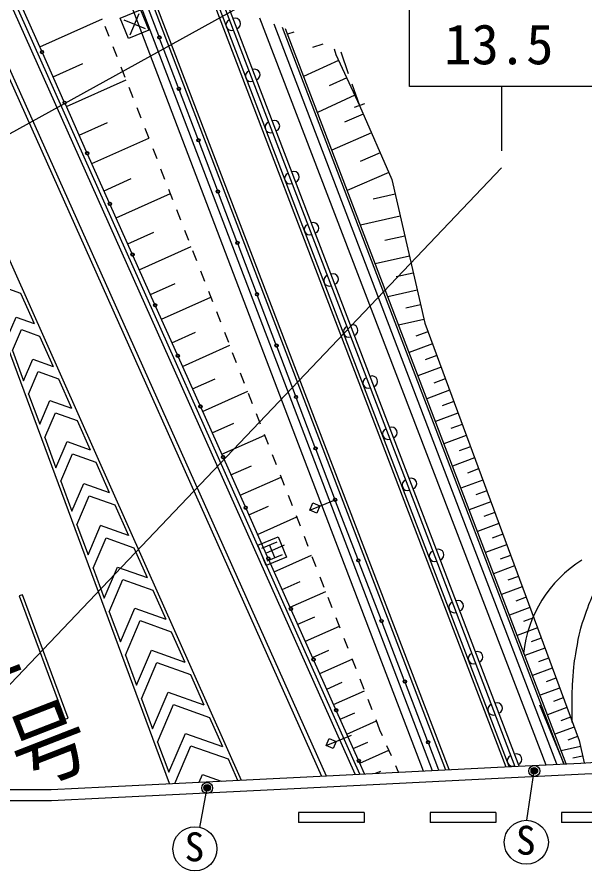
# Model space of a CAD drawing. Units: millimetres, scale not verified. Extents: x 40000 to 680000, y 20000 to 380000.
# Drawn here: x 258175 to 284090, y 287124 to 326118 of the extents above; entities that cross this region are included whole.
import ezdxf
from ezdxf.enums import TextEntityAlignment as Align

# ---------------------------------------------------------------- set-up
doc = ezdxf.new("R2010")
doc.units = ezdxf.units.MM
doc.header["$LTSCALE"] = 1000
doc.header["$PDMODE"] = 32
doc.header["$PDSIZE"] = 500
for name, color, linetype, lineweight in [('M-BGD', 7, 'Continuous', 25), ('M-STR-STR1', 1, 'Continuous', 25), ('M-STR-STRC', 7, 'Continuous', 25), ('M-STR-STRD', 7, 'Continuous', 25)]:
    doc.layers.add(name, color=color, linetype=linetype, lineweight=lineweight)
doc.layers.add('M-BMK-HTXT', color=7, linetype='Continuous')
doc.styles.add('@ＭＳ ゴシック', font='')
doc.styles.add('ＭＳ ゴシック', font='')
doc.styles.get('@ＭＳ ゴシック').set_extended_font_data('@MS Gothic')
doc.styles.get('ＭＳ ゴシック').set_extended_font_data('MS Gothic')

msp = doc.modelspace()

# ---------------------------------------------------------------- linework, layer by layer
at = {"layer": 'M-BGD'}
for p, q in [((253668, 332540), (272064, 291458)), ((253938, 332428), (272278, 291468)), ((273609, 291535), (255664, 331711)), ((273823, 291546), (255933, 331600)), ((262539, 328857), (270883, 306955)), ((263047, 328646), (271257, 307097)), ((271873, 307485), (263925, 328281)), ((264643, 325256), (263806, 327461)), ((267079, 326972), (273698, 309633)), ((273838, 309687), (267270, 326893)), ((267567, 326770), (276754, 302764)), ((259283, 324590), (258311, 326765)), ((262887, 326068), (263813, 326446)), ((263813, 326446), (264191, 325521)), ((276922, 302828), (267796, 326674)), ((259209, 324754), (262066, 326030)), ((263266, 325142), (262887, 326068)), ((263050, 325999), (264028, 325589)), ((263334, 325305), (263744, 326283)), ((269235, 326077), (282304, 291970)), ((262380, 325226), (262198, 325692)), ((278693, 302780), (269909, 325797)), ((278973, 302887), (270291, 325639)), ((253280, 325209), (268396, 291274)), ((264191, 325521), (263266, 325142)), ((283233, 292016), (270421, 325585)), ((270801, 325427), (270515, 325338)), ((265128, 291111), (252595, 324947)), ((265534, 322910), (264697, 325116)), ((272129, 324876), (271664, 324732)), ((260315, 322278), (259344, 324453)), ((262743, 324295), (262562, 324761)), ((272945, 324537), (273291, 323543)), ((272849, 324140), (271254, 323403)), ((259818, 323391), (261181, 324000)), ((263107, 323363), (262925, 323829)), ((273217, 323342), (272420, 322974)), ((260427, 322028), (263153, 323246)), ((263470, 322432), (263289, 322897)), ((273455, 323071), (273801, 322077)), ((266425, 320565), (265587, 322770)), ((273586, 322545), (271882, 321758)), ((261348, 319965), (260377, 322141)), ((274038, 322159), (273565, 321995)), ((263834, 321500), (263652, 321966)), ((261008, 320728), (262308, 321309)), ((273971, 321689), (273112, 321313)), ((264197, 320568), (264015, 321034)), ((261588, 319428), (264189, 320589)), ((274348, 320830), (272538, 320037)), ((267316, 318219), (266478, 320425)), ((262381, 317653), (261409, 319828)), ((264561, 319637), (264379, 320103)), ((274744, 319925), (273839, 319529)), ((264924, 318705), (264742, 319171)), ((275140, 319021), (273244, 318190)), ((262142, 318187), (263383, 318741)), ((265288, 317774), (265106, 318239)), ((262697, 316947), (265178, 318055)), ((268206, 315874), (267369, 318079)), ((275434, 318032), (274424, 317802)), ((263414, 315341), (262442, 317516)), ((265651, 316842), (265469, 317308)), ((275664, 317023), (273848, 316608)), ((263225, 315763), (264409, 316292)), ((266014, 315910), (265833, 316376)), ((275872, 316114), (274963, 315907)), ((263754, 314579), (266121, 315637)), ((269097, 313528), (268260, 315734)), ((264447, 313029), (263475, 315204)), ((266378, 314979), (266196, 315444)), ((276079, 315206), (274519, 314850)), ((266741, 314047), (266560, 314513)), ((276257, 314426), (275477, 314248)), ((264258, 313450), (265388, 313955)), ((267105, 313115), (266923, 313581)), ((276436, 313646), (275095, 313340)), ((258328, 313507), (258947, 312118)), ((264763, 312321), (267021, 313330)), ((269988, 311183), (269150, 313388)), ((265479, 310716), (264508, 312892)), ((276589, 312976), (275918, 312822)), ((267468, 312184), (267287, 312650)), ((276742, 312305), (275590, 312042)), ((265244, 311244), (266321, 311725)), ((267832, 311252), (267650, 311718)), ((276925, 311745), (276371, 311541)), ((259200, 311551), (259818, 310162)), ((277130, 311191), (276065, 310798)), ((257964, 310884), (258473, 309510)), ((265725, 310166), (267880, 311129)), ((268195, 310321), (268013, 310786)), ((270879, 308838), (270041, 311043)), ((266512, 308404), (265541, 310579)), ((277326, 310659), (276794, 310463)), ((277523, 310127), (276470, 309738)), ((268559, 309389), (268377, 309855)), ((273698, 309633), (280478, 291878)), ((280636, 291886), (273838, 309687)), ((260071, 309594), (260665, 308261)), ((266184, 309138), (267212, 309597)), ((277717, 309601), (277191, 309406)), ((258700, 308897), (259209, 307523)), ((266643, 308110), (268699, 309029)), ((268922, 308457), (268740, 308923)), ((277912, 309074), (276870, 308690)), ((271769, 306492), (270932, 308697)), ((278104, 308554), (277583, 308361)), ((267545, 306092), (266573, 308267)), ((260918, 307693), (261512, 306360)), ((269286, 307526), (269104, 307992)), ((278296, 308033), (277266, 307652)), ((267081, 307130), (268062, 307568)), ((277893, 291749), (271873, 307485)), ((278487, 307518), (277972, 307327)), ((259436, 306910), (259945, 305536)), ((267519, 306149), (269481, 307025)), ((269649, 306594), (269467, 307060)), ((270883, 306955), (276703, 291690)), ((271257, 307097), (277123, 291711)), ((278677, 307003), (277658, 306626)), ((278865, 306493), (278356, 306305)), ((270012, 305663), (269831, 306128)), ((272660, 304147), (271823, 306352)), ((261765, 305793), (262383, 304404)), ((268578, 303780), (267606, 305955)), ((279053, 305984), (278045, 305611)), ((267937, 305213), (268873, 305631)), ((279240, 305480), (278736, 305293)), ((268355, 304278), (270227, 305113)), ((270376, 304731), (270194, 305197)), ((279426, 304976), (278429, 304607)), ((260172, 304923), (260681, 303549)), ((270739, 303799), (270558, 304265)), ((279610, 304477), (279111, 304293)), ((262636, 303836), (263255, 302447)), ((268754, 303385), (269647, 303784)), ((271530, 303603), (272687, 304077)), ((271530, 303603), (271667, 303929)), ((271667, 303929), (271993, 303793)), ((271993, 303793), (271856, 303467)), ((273722, 301377), (272714, 304006)), ((279794, 303978), (278808, 303614)), ((269610, 301467), (268639, 303643)), ((271856, 303467), (271530, 303603)), ((279976, 303485), (279483, 303303)), ((269153, 302492), (270938, 303290)), ((271103, 302868), (270921, 303334)), ((280159, 302992), (279183, 302632)), ((260908, 302936), (261417, 301562)), ((261417, 301562), (261987, 302898)), ((263255, 302447), (261987, 302898)), ((276754, 302764), (280896, 291899)), ((281085, 291909), (276922, 302828)), ((282812, 291995), (278693, 302780)), ((283128, 292011), (278973, 302887)), ((269164, 301997), (270090, 302375)), ((270090, 302375), (270469, 301450)), ((271466, 301936), (271285, 302402)), ((280339, 302504), (279851, 302324)), ((263508, 301879), (264114, 300518)), ((269543, 301071), (269164, 301997)), ((269351, 301871), (270045, 302155)), ((269533, 301640), (270385, 302021)), ((269935, 301434), (269698, 302013)), ((280519, 302016), (279554, 301660)), ((270469, 301450), (269543, 301071)), ((269588, 301292), (270282, 301576)), ((269914, 300789), (271617, 301550)), ((271830, 301005), (271648, 301470)), ((280697, 301534), (280215, 301355)), ((270643, 299155), (269672, 301331)), ((274784, 298608), (273776, 301237)), ((280876, 301051), (279921, 300698)), ((261644, 300949), (262153, 299575)), ((270277, 299976), (271089, 300339)), ((272193, 300073), (272011, 300539)), ((281052, 300574), (280575, 300397)), ((264367, 299950), (264961, 298618)), ((270640, 299164), (272265, 299889)), ((281228, 300096), (280284, 299747)), ((272557, 299141), (272375, 299607)), ((281403, 299624), (280931, 299450)), ((281577, 299152), (280643, 298807)), ((262380, 298961), (262889, 297588)), ((271676, 296843), (270704, 299018)), ((270986, 298388), (271761, 298735)), ((271332, 297613), (272883, 298306)), ((272920, 298210), (272738, 298675)), ((275846, 295839), (274838, 298468)), ((281750, 298685), (281283, 298512)), ((265214, 298050), (265832, 296661)), ((281922, 298218), (280998, 297876)), ((273284, 297278), (273102, 297744)), ((282093, 297755), (281631, 297585)), ((271662, 296873), (272402, 297204)), ((282264, 297293), (281350, 296956)), ((263116, 296974), (263625, 295601)), ((271993, 296134), (273472, 296794)), ((273647, 296346), (273465, 296812)), ((282433, 296836), (281976, 296667)), ((272709, 294531), (271737, 296706)), ((282602, 296379), (281697, 296045)), ((266085, 296093), (266704, 294704)), ((272308, 295428), (273014, 295743)), ((274010, 295415), (273829, 295881)), ((276908, 293070), (275900, 295699)), ((282769, 295927), (282317, 295760)), ((272623, 294722), (274035, 295353)), ((282936, 295475), (282041, 295144)), ((263852, 294987), (264361, 293614)), ((274374, 294483), (274192, 294949)), ((283101, 295027), (282654, 294862)), ((282012, 294711), (283123, 292011)), ((283266, 294580), (282381, 294253)), ((266957, 294136), (267551, 292803)), ((273742, 292218), (272770, 294394)), ((272924, 294049), (273597, 294350)), ((274735, 293557), (274556, 294017)), ((283430, 294138), (282987, 293974)), ((273225, 293376), (274571, 293977)), ((283593, 293695), (282718, 293372)), ((272276, 292847), (273433, 293320)), ((274854, 293288), (274735, 293557)), ((283755, 293257), (283317, 293096)), ((264588, 293000), (265097, 291627)), ((272276, 292847), (272413, 293173)), ((272602, 292710), (272276, 292847)), ((272413, 293173), (272739, 293036)), ((272739, 293036), (272602, 292710)), ((273521, 292713), (274183, 293009)), ((277424, 291726), (276962, 292930)), ((273816, 292051), (275141, 292643)), ((275258, 292373), (275056, 292831)), ((283882, 292810), (283008, 292612)), ((267804, 292236), (268235, 291266)), ((274037, 291556), (273803, 292082)), ((283981, 292372), (283544, 292273)), ((274539, 291581), (274772, 291686)), ((275585, 291634), (275460, 291916))]:
    msp.add_line(p, q, dxfattribs=at)
for points in [[(263735, 328361), (271733, 307431), (277735, 291741)], [(272648, 324660), (272728, 324402), (273801, 322077), (275282, 318697), (276780, 312138), (283822, 293075), (284053, 292057)], [(257228, 312871), (257609, 313763), (258328, 313507)], [(257736, 311497), (258126, 312411), (258947, 312118)], [(257964, 310884), (258374, 311845), (259200, 311551)], [(258473, 309510), (258891, 310492), (259818, 310162)], [(258700, 308897), (259139, 309926), (260071, 309594)], [(259209, 307523), (259674, 308614), (260665, 308261)], [(259436, 306910), (259922, 308048), (260918, 307693)], [(259945, 305536), (260456, 306736), (261512, 306360)], [(260172, 304923), (260704, 306170), (261765, 305793)], [(260681, 303549), (261222, 304817), (262383, 304404)], [(260908, 302936), (261469, 304251), (262636, 303836)], [(261644, 300949), (262234, 302332), (263508, 301879)], [(262153, 299575), (262761, 301000), (264114, 300518)], [(262380, 298961), (263008, 300434), (264367, 299950)], [(262889, 297588), (263543, 299122), (264961, 298618)], [(263116, 296974), (263791, 298556), (265214, 298050)], [(263625, 295601), (264308, 297203), (265832, 296661)], [(263852, 294987), (264556, 296638), (266085, 296093)], [(264361, 293614), (265073, 295285), (266704, 294704)], [(264588, 293000), (265321, 294719), (266957, 294136)], [(265097, 291627), (265856, 293407), (267551, 292803)], [(265371, 291123), (266104, 292841), (267804, 292236)], [(266489, 291179), (266639, 291529), (267482, 291229)]]:
    msp.add_lwpolyline(points, dxfattribs=at)
msp.add_lwpolyline([(260359, 294053), (260500, 294105), (258416, 299732), (258275, 299680)], close=True, dxfattribs=at)
for centre, radius in [((264670, 325186), 75), ((264670, 325186), 60), ((264670, 325186), 50), ((264670, 325186), 50), ((264670, 325186), 50), ((264670, 325186), 50), ((259313, 324521), 75), ((259313, 324521), 60), ((259313, 324521), 50), ((259313, 324521), 50), ((259313, 324521), 50), ((259313, 324521), 50), ((265561, 322840), 75), ((265561, 322840), 60), ((265561, 322840), 50), ((265561, 322840), 50), ((265561, 322840), 50), ((265561, 322840), 50), ((260346, 322209), 75), ((260346, 322209), 60), ((260346, 322209), 50), ((260346, 322209), 50), ((260346, 322209), 50), ((260346, 322209), 50), ((266452, 320495), 75), ((266452, 320495), 60), ((266452, 320495), 50), ((266452, 320495), 50), ((266452, 320495), 50), ((266452, 320495), 50), ((261379, 319897), 75), ((261379, 319897), 60), ((261379, 319897), 50), ((261379, 319897), 50), ((261379, 319897), 50), ((261379, 319897), 50), ((267342, 318149), 75), ((267342, 318149), 60), ((267342, 318149), 50), ((267342, 318149), 50), ((267342, 318149), 50), ((267342, 318149), 50), ((262412, 317585), 75), ((262412, 317585), 60), ((262412, 317585), 50), ((262412, 317585), 50), ((262412, 317585), 50), ((262412, 317585), 50), ((268233, 315804), 75), ((268233, 315804), 60), ((268233, 315804), 50), ((268233, 315804), 50), ((268233, 315804), 50), ((268233, 315804), 50), ((263444, 315272), 75), ((263444, 315272), 60), ((263444, 315272), 50), ((263444, 315272), 50), ((263444, 315272), 50), ((263444, 315272), 50), ((269124, 313458), 75), ((269124, 313458), 60), ((269124, 313458), 50), ((269124, 313458), 50), ((269124, 313458), 50), ((269124, 313458), 50), ((264477, 312960), 75), ((264477, 312960), 60), ((264477, 312960), 50), ((264477, 312960), 50), ((264477, 312960), 50), ((264477, 312960), 50), ((270015, 311113), 75), ((270015, 311113), 60), ((270015, 311113), 50), ((270015, 311113), 50), ((270015, 311113), 50), ((270015, 311113), 50), ((265510, 310648), 75), ((265510, 310648), 60), ((265510, 310648), 50), ((265510, 310648), 50), ((265510, 310648), 50), ((265510, 310648), 50), ((270905, 308767), 75), ((270905, 308767), 60), ((270905, 308767), 50), ((270905, 308767), 50), ((270905, 308767), 50), ((270905, 308767), 50), ((266543, 308336), 75), ((266543, 308336), 60), ((266543, 308336), 50), ((266543, 308336), 50), ((266543, 308336), 50), ((266543, 308336), 50), ((271796, 306422), 75), ((271796, 306422), 60), ((271796, 306422), 50), ((271796, 306422), 50), ((271796, 306422), 50), ((271796, 306422), 50), ((267575, 306023), 75), ((267575, 306023), 60), ((267575, 306023), 50), ((267575, 306023), 50), ((267575, 306023), 50), ((267575, 306023), 50), ((272687, 304076), 75), ((272687, 304076), 75), ((268608, 303711), 75), ((268608, 303711), 60), ((268608, 303711), 50), ((268608, 303711), 50), ((268608, 303711), 50), ((268608, 303711), 50), ((272687, 304076), 60), ((272687, 304076), 60), ((272687, 304076), 50), ((272687, 304076), 50), ((272687, 304076), 50), ((272687, 304076), 50), ((272687, 304076), 50), ((272687, 304076), 50), ((272687, 304076), 50), ((272687, 304076), 50), ((269641, 301399), 75), ((269641, 301399), 60), ((269641, 301399), 50), ((269641, 301399), 50), ((269641, 301399), 50), ((269641, 301399), 50), ((273749, 301307), 75), ((273749, 301307), 60), ((273749, 301307), 50), ((273749, 301307), 50), ((273749, 301307), 50), ((273749, 301307), 50), ((270674, 299087), 75), ((270674, 299087), 60), ((270674, 299087), 50), ((270674, 299087), 50), ((270674, 299087), 50), ((270674, 299087), 50), ((274811, 298538), 75), ((274811, 298538), 60), ((274811, 298538), 50), ((274811, 298538), 50), ((274811, 298538), 50), ((274811, 298538), 50), ((271707, 296775), 75), ((271707, 296775), 60), ((271707, 296775), 50), ((271707, 296775), 50), ((271707, 296775), 50), ((271707, 296775), 50), ((275873, 295769), 75), ((275873, 295769), 60), ((275873, 295769), 50), ((275873, 295769), 50), ((275873, 295769), 50), ((275873, 295769), 50), ((272739, 294462), 75), ((272739, 294462), 60), ((272739, 294462), 50), ((272739, 294462), 50), ((272739, 294462), 50), ((272739, 294462), 50), ((276935, 293000), 75), ((276935, 293000), 60), ((276935, 293000), 50), ((276935, 293000), 50), ((276935, 293000), 50), ((276935, 293000), 50), ((273772, 292150), 75), ((273772, 292150), 60), ((273772, 292150), 50), ((273772, 292150), 50), ((273772, 292150), 50), ((273772, 292150), 50)]:
    msp.add_circle(centre, radius, dxfattribs=at)
for centre, radius, start, end in [((267955, 325757), 250, 110.9414, 290.9414), ((268123, 325822), 250, 290.9414, 110.9414), ((268848, 323422), 250, 110.9414, 290.9414), ((269016, 323487), 250, 290.9414, 110.9414), ((269742, 321087), 250, 110.9414, 290.9414), ((269910, 321152), 250, 290.9414, 110.9414), ((270635, 318753), 250, 110.9414, 290.9414), ((270803, 318817), 250, 290.9414, 110.9414), ((271529, 316418), 250, 110.9414, 290.9414), ((271697, 316482), 250, 290.9414, 110.9414), ((272422, 314083), 250, 110.9414, 290.9414), ((272590, 314147), 250, 290.9414, 110.9414), ((273316, 311748), 250, 110.9414, 290.9414), ((273484, 311812), 250, 290.9414, 110.9414), ((274209, 309413), 250, 110.9414, 290.9414), ((274377, 309477), 250, 290.9414, 110.9414), ((275103, 307078), 250, 110.9414, 290.9414), ((275271, 307143), 250, 290.9414, 110.9414), ((275996, 304743), 250, 110.9414, 290.9414), ((276165, 304808), 250, 290.9414, 110.9414), ((277404, 301564), 250, 290.8688, 110.8688), ((277236, 301499), 250, 110.8688, 290.8688), ((287060, 296412), 5811, 122.4063, 173.6569), ((278295, 299228), 250, 290.8688, 110.8688), ((278127, 299163), 250, 110.8688, 290.8688), ((279185, 296892), 250, 290.8688, 110.8688), ((279017, 296827), 250, 110.8688, 290.8688), ((280076, 294556), 250, 290.8688, 110.8688), ((279908, 294491), 250, 110.8688, 290.8688), ((280967, 292220), 250, 290.8688, 110.8688), ((280798, 292155), 250, 110.8688, 290.8688)]:
    msp.add_arc(centre, radius, start, end, dxfattribs=at)
msp.add_open_spline([(283516, 293908), (283510, 293987), (283502, 294227), (283502, 294306), (283501, 294511), (283500, 295125), (283510, 295329), (283524, 295607), (283581, 296440), (283619, 296716), (283659, 297017), (283826, 297913), (283902, 298207), (283966, 298450), (284223, 299162), (284315, 299396), (284398, 299603), (284682, 300208), (284775, 300410), (284847, 300567), (285078, 301029), (285140, 301190), (285177, 301283), (285259, 301575), (285269, 301675), (285272, 301704), (285221, 301784), (285201, 301805), (285188, 301819), (285132, 301840), (285113, 301837), (285105, 301836), (285112, 301800), (285119, 301796), (285158, 301772), (285286, 301719), (285330, 301704), (285376, 301688), (285518, 301653), (285566, 301643), (285625, 301630), (285805, 301597), (285866, 301589), (285932, 301580), (286132, 301560), (286199, 301557), (286265, 301555), (286465, 301559), (286532, 301563), (286572, 301565), (286691, 301584), (286731, 301592), (286769, 301599), (286882, 301629), (286919, 301641), (286955, 301652), (287062, 301693), (287097, 301708), (287132, 301724), (287234, 301775), (287267, 301794), (287300, 301812), (287395, 301871), (287426, 301892), (287458, 301913), (287548, 301981), (287578, 302005), (287607, 302029), (287692, 302105), (287719, 302131), (287746, 302157), (287827, 302238), (287849, 302269), (287916, 302359), (288108, 302636), (288161, 302735), (288213, 302836), (288337, 303155), (288371, 303264), (288405, 303374), (288478, 303711), (288496, 303824), (288514, 303935), (288544, 304271), (288553, 304383), (288556, 304420), (288559, 304528), (288560, 304564), (288560, 304601), (288561, 304709), (288561, 304746), (288560, 304783), (288558, 304893), (288557, 304930), (288555, 304969), (288551, 305084), (288548, 305123), (288532, 305327), (288479, 305938), (288463, 306142), (288446, 306354), (288387, 306988), (288381, 307201), (288375, 307379), (288371, 307918), (288402, 308094), (288422, 308206), (288532, 308556), (288628, 308617), (288724, 308678), (289092, 308638), (289199, 308598), (289379, 308530), (289864, 308205), (290020, 308092), (290218, 307950), (290778, 307480), (290965, 307323), (291155, 307165), (291714, 306675), (291904, 306517), (292064, 306384), (292553, 305992), (292717, 305864), (292863, 305751), (293306, 305421), (293453, 305311), (293595, 305205), (294021, 304889), (294160, 304780), (294307, 304666), (294743, 304316), (294885, 304196), (295100, 304014), (295727, 303449), (295946, 303272), (296168, 303092), (296842, 302555), (297089, 302410), (297312, 302280), (298023, 301944), (298279, 301906), (298518, 301871), (299240, 302012), (299478, 302057), (299525, 302066), (299648, 302147), (299690, 302171), (299732, 302194), (299856, 302269), (299898, 302292), (299938, 302313), (300057, 302377), (300099, 302395), (300136, 302410), (300250, 302462), (300290, 302456), (300393, 302443), (300702, 302364), (300787, 302303), (300896, 302225), (301141, 301897), (301219, 301787), (301311, 301658), (301547, 301244), (301635, 301112), (301720, 300983), (301990, 300605), (302085, 300483), (302117, 300441), (302231, 300333), (302270, 300297), (302306, 300263), (302421, 300166), (302459, 300133), (302496, 300102), (302609, 300009), (302646, 299977), (302683, 299946), (302791, 299850), (302824, 299816), (302875, 299763), (303020, 299600), (303066, 299542), (303112, 299484), (303241, 299301), (303283, 299239), (303325, 299176), (303446, 298983), (303487, 298918), (303528, 298854), (303647, 298658), (303690, 298594), (303784, 298452), (304072, 298031), (304169, 297892), (304265, 297754), (304562, 297345), (304656, 297205), (304749, 297067), (305023, 296650), (305104, 296505), (305185, 296361), (305401, 295914), (305469, 295763), (305502, 295688), (305581, 295453), (305608, 295375), (305634, 295297), (305709, 295059), (305735, 294980), (305761, 294902), (305840, 294666), (305870, 294589), (305900, 294513), (305996, 294286), (306033, 294213), (306073, 294134), (306207, 293907), (306255, 293833), (306303, 293758), (306461, 293543), (306514, 293473), (306528, 293454), (306550, 293427), (306575, 293395)], degree=3, knots=[0, 0, 0, 0, 1, 1, 1, 2, 2, 2, 3, 3, 3, 4, 4, 4, 5, 5, 5, 6, 6, 6, 7, 7, 7, 8, 8, 8, 9, 9, 9, 10, 10, 10, 11, 11, 11, 12, 12, 12, 13, 13, 13, 14, 14, 14, 15, 15, 15, 16, 16, 16, 17, 17, 17, 18, 18, 18, 19, 19, 19, 20, 20, 20, 21, 21, 21, 22, 22, 22, 23, 23, 23, 24, 24, 24, 25, 25, 25, 26, 26, 26, 27, 27, 27, 28, 28, 28, 29, 29, 29, 30, 30, 30, 31, 31, 31, 32, 32, 32, 33, 33, 33, 34, 34, 34, 35, 35, 35, 36, 36, 36, 37, 37, 37, 38, 38, 38, 39, 39, 39, 40, 40, 40, 41, 41, 41, 42, 42, 42, 43, 43, 43, 44, 44, 44, 45, 45, 45, 46, 46, 46, 47, 47, 47, 48, 48, 48, 49, 49, 49, 50, 50, 50, 51, 51, 51, 52, 52, 52, 53, 53, 53, 54, 54, 54, 55, 55, 55, 56, 56, 56, 57, 57, 57, 58, 58, 58, 59, 59, 59, 60, 60, 60, 61, 61, 61, 62, 62, 62, 63, 63, 63, 64, 64, 64, 65, 65, 65, 66, 66, 66, 67, 67, 67, 68, 68, 68, 69, 69, 69, 70, 70, 70, 71, 71, 71, 72, 72, 72, 73, 73, 73, 74, 74, 74, 75, 75, 75, 75], dxfattribs=at)
at = {"layer": 'M-STR-STR1'}
for points in [[(257780, 290841), (259730, 290841), (262190, 290964), (271100, 291410), (280100, 291860), (283901, 292050), (284588, 292084), (284687, 292089)], [(257780, 290341), (259743, 290341), (262202, 290464), (271125, 290910), (280125, 291360), (284080, 291558), (284767, 291592), (284866, 291597)]]:
    msp.add_lwpolyline(points, dxfattribs=at)
at = {"layer": 'M-STR-STRC'}
for p, q in [((206287, 292291), (302149, 345288)), ((276081, 322947), (276081, 326447)), ((284481, 322947), (276081, 322947)), ((280281, 322947), (280281, 320015)), ((253280, 290841), (280285, 319232)), ((281432, 289437), (281781, 291693)), ((266515, 289111), (266850, 290915))]:
    msp.add_line(p, q, dxfattribs=at)
for centre, radius in [((281781, 291693), 150), ((281781, 291693), 120), ((281781, 291693), 90), ((281781, 291693), 60), ((281781, 291693), 30), ((266850, 290915), 150), ((266850, 290915), 120), ((266850, 290915), 90), ((266850, 290915), 60), ((266850, 290915), 30), ((281415, 288431), 1006), ((266292, 288130), 1006)]:
    msp.add_circle(centre, radius, dxfattribs=at)
for p in [(281781, 291693), (266850, 290915)]:
    msp.add_point(p, dxfattribs=at)
at = {"layer": 'M-STR-STRD'}
for p, q in [((271021, 289791), (271021, 289341)), ((274021, 289791), (271021, 289791)), ((274021, 289791), (274021, 289341)), ((277021, 289791), (277021, 289341)), ((280021, 289791), (277021, 289791)), ((280021, 289791), (280021, 289341)), ((283021, 289791), (283021, 289341)), ((286021, 289791), (283021, 289791)), ((274021, 289341), (271021, 289341)), ((280021, 289341), (277021, 289341)), ((286021, 289341), (283021, 289341))]:
    msp.add_line(p, q, dxfattribs=at)

# ---------------------------------------------------------------- texts
at = {"layer": 'M-BMK-HTXT', "style": '@ＭＳ ゴシック', "width": 1.15}
msp.add_text('一般国道\u3000\u3000号', height=2566, rotation=291.282, dxfattribs=at).set_placement((253246, 303468), align=Align.BOTTOM_CENTER)
at = {"layer": 'M-BMK-HTXT', "style": 'ＭＳ ゴシック'}
msp.add_text('2', height=2566, rotation=21.282, dxfattribs=at).set_placement((257990, 295348), align=Align.BOTTOM_CENTER)
at = {"layer": 'M-STR-STRC', "style": 'ＭＳ ゴシック'}
msp.add_text('13.5', height=1833, dxfattribs=at).set_placement((277668, 323411), align=Align.BOTTOM_LEFT)
for p in [(281392, 287469), (266269, 287169)]:
    msp.add_text('S', height=1320, dxfattribs=at).set_placement(p, align=Align.BOTTOM_CENTER)

doc.saveas('drawing.dxf')
